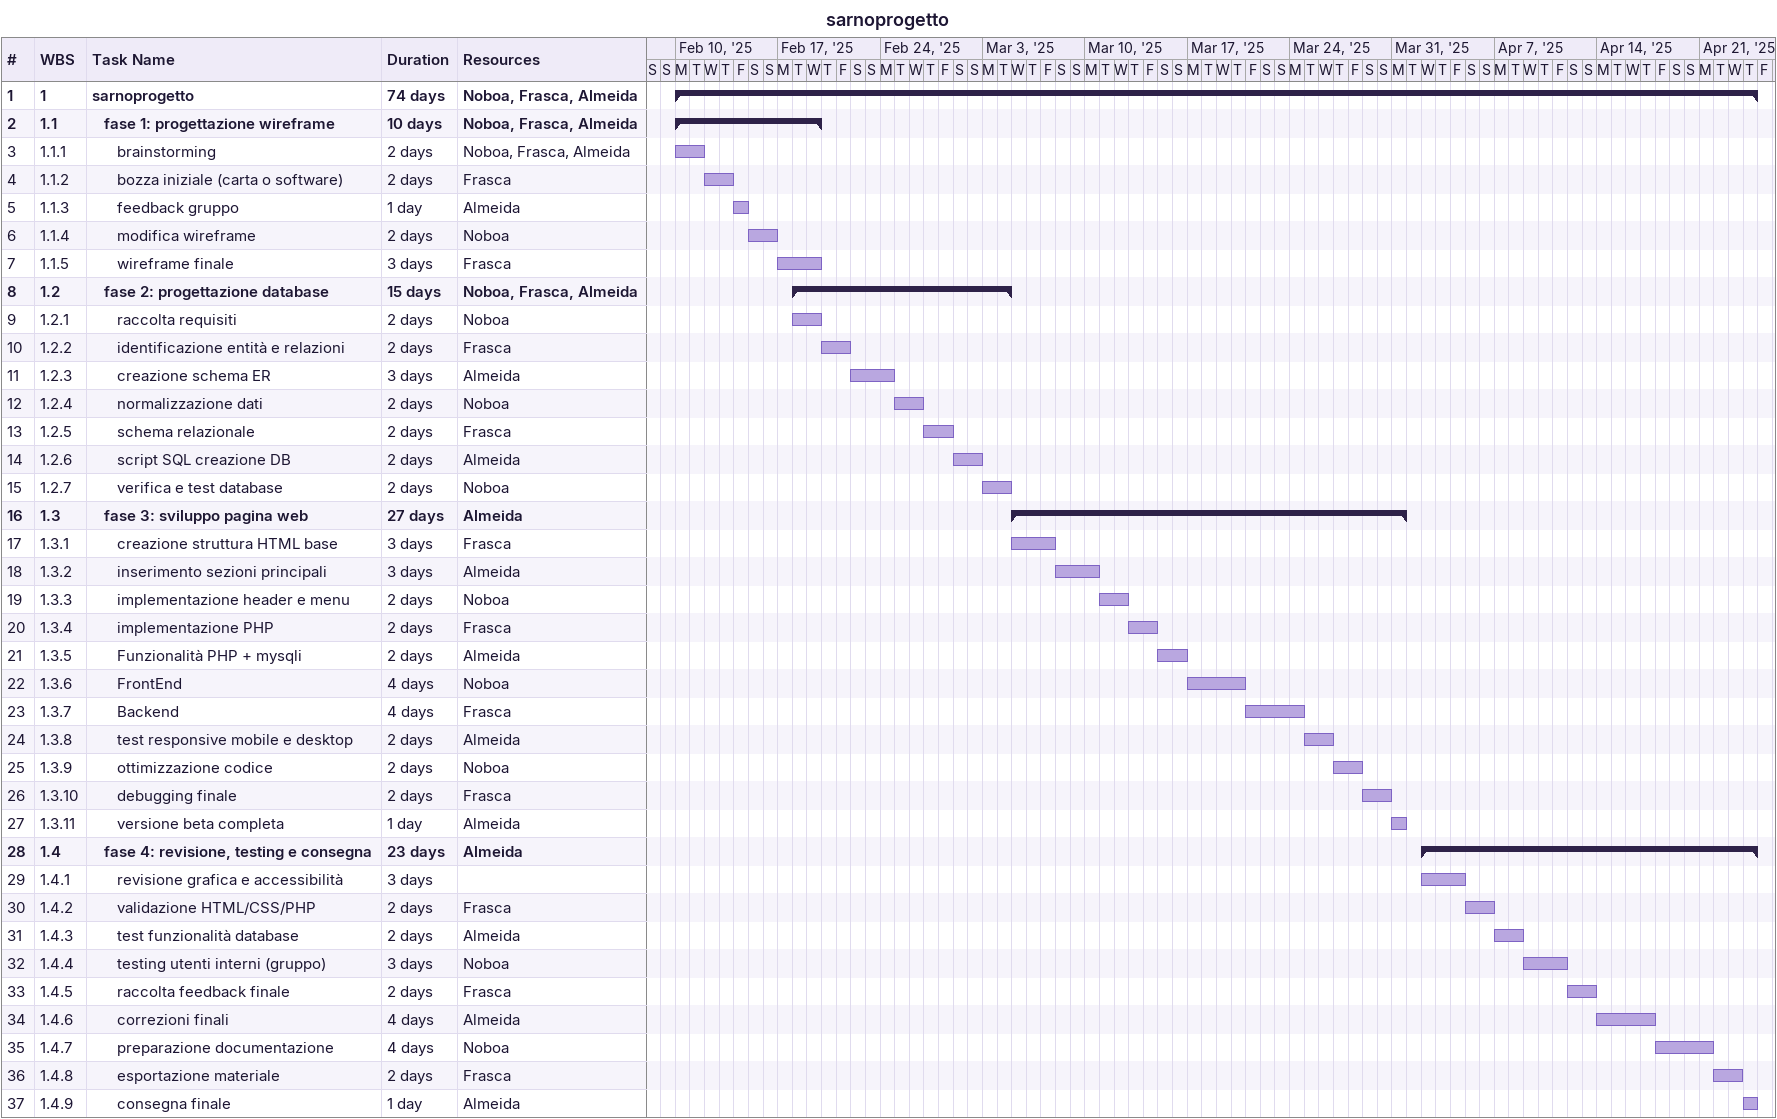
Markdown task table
sarnoprogetto

| ID | WBS | Task | Duration | Start | Finish | Resources |
|---|---|---|---|---|---|---|
| 1 | 1 | **sarnoprogetto** | 74d | 2025-02-10 | 2025-04-24 | Noboa, Frasca, Almeida |
| 2 | 1.1 | **fase 1: progettazione wireframe** | 10d | 2025-02-10 | 2025-02-19 | Noboa, Frasca, Almeida |
| 3 | 1.1.1 | brainstorming | 2d | 2025-02-10 | 2025-02-11 | Noboa, Frasca, Almeida |
| 4 | 1.1.2 | bozza iniziale (carta o software) | 2d | 2025-02-12 | 2025-02-13 | Frasca |
| 5 | 1.1.3 | feedback gruppo | 1d | 2025-02-14 | 2025-02-14 | Almeida |
| 6 | 1.1.4 | modifica wireframe | 2d | 2025-02-15 | 2025-02-16 | Noboa |
| 7 | 1.1.5 | wireframe finale | 3d | 2025-02-17 | 2025-02-19 | Frasca |
| 8 | 1.2 | **fase 2: progettazione database** | 15d | 2025-02-18 | 2025-03-04 | Noboa, Frasca, Almeida |
| 9 | 1.2.1 | raccolta requisiti | 2d | 2025-02-18 | 2025-02-19 | Noboa |
| 10 | 1.2.2 | identificazione entità e relazioni | 2d | 2025-02-20 | 2025-02-21 | Frasca |
| 11 | 1.2.3 | creazione schema ER | 3d | 2025-02-22 | 2025-02-24 | Almeida |
| 12 | 1.2.4 | normalizzazione dati | 2d | 2025-02-25 | 2025-02-26 | Noboa |
| 13 | 1.2.5 | schema relazionale | 2d | 2025-02-27 | 2025-02-28 | Frasca |
| 14 | 1.2.6 | script SQL creazione DB | 2d | 2025-03-01 | 2025-03-02 | Almeida |
| 15 | 1.2.7 | verifica e test database | 2d | 2025-03-03 | 2025-03-04 | Noboa |
| 16 | 1.3 | **fase 3: sviluppo pagina web** | 27d | 2025-03-05 | 2025-03-31 | Almeida |
| 17 | 1.3.1 | creazione struttura HTML base | 3d | 2025-03-05 | 2025-03-07 | Frasca |
| 18 | 1.3.2 | inserimento sezioni principali | 3d | 2025-03-08 | 2025-03-10 | Almeida |
| 19 | 1.3.3 | implementazione header e menu | 2d | 2025-03-11 | 2025-03-12 | Noboa |
| 20 | 1.3.4 | implementazione PHP | 2d | 2025-03-13 | 2025-03-14 | Frasca |
| 21 | 1.3.5 | Funzionalità PHP + mysqli | 2d | 2025-03-15 | 2025-03-16 | Almeida |
| 22 | 1.3.6 | FrontEnd | 4d | 2025-03-17 | 2025-03-20 | Noboa |
| 23 | 1.3.7 | Backend | 4d | 2025-03-21 | 2025-03-24 | Frasca |
| 24 | 1.3.8 | test responsive mobile e desktop | 2d | 2025-03-25 | 2025-03-26 | Almeida |
| 25 | 1.3.9 | ottimizzazione codice | 2d | 2025-03-27 | 2025-03-28 | Noboa |
| 26 | 1.3.10 | debugging finale | 2d | 2025-03-29 | 2025-03-30 | Frasca |
| 27 | 1.3.11 | versione beta completa | 1d | 2025-03-31 | 2025-03-31 | Almeida |
| 28 | 1.4 | **fase 4: revisione, testing e consegna** | 23d | 2025-04-02 | 2025-04-24 | Almeida |
| 29 | 1.4.1 | revisione grafica e accessibilità | 3d | 2025-04-02 | 2025-04-04 |  |
| 30 | 1.4.2 | validazione HTML/CSS/PHP | 2d | 2025-04-05 | 2025-04-06 | Frasca |
| 31 | 1.4.3 | test funzionalità database | 2d | 2025-04-07 | 2025-04-08 | Almeida |
| 32 | 1.4.4 | testing utenti interni (gruppo) | 3d | 2025-04-09 | 2025-04-11 | Noboa |
| 33 | 1.4.5 | raccolta feedback finale | 2d | 2025-04-12 | 2025-04-13 | Frasca |
| 34 | 1.4.6 | correzioni finali | 4d | 2025-04-14 | 2025-04-17 | Almeida |
| 35 | 1.4.7 | preparazione documentazione | 4d | 2025-04-18 | 2025-04-21 | Noboa |
| 36 | 1.4.8 | esportazione materiale | 2d | 2025-04-22 | 2025-04-23 | Frasca |
| 37 | 1.4.9 | consegna finale | 1d | 2025-04-24 | 2025-04-24 | Almeida |
